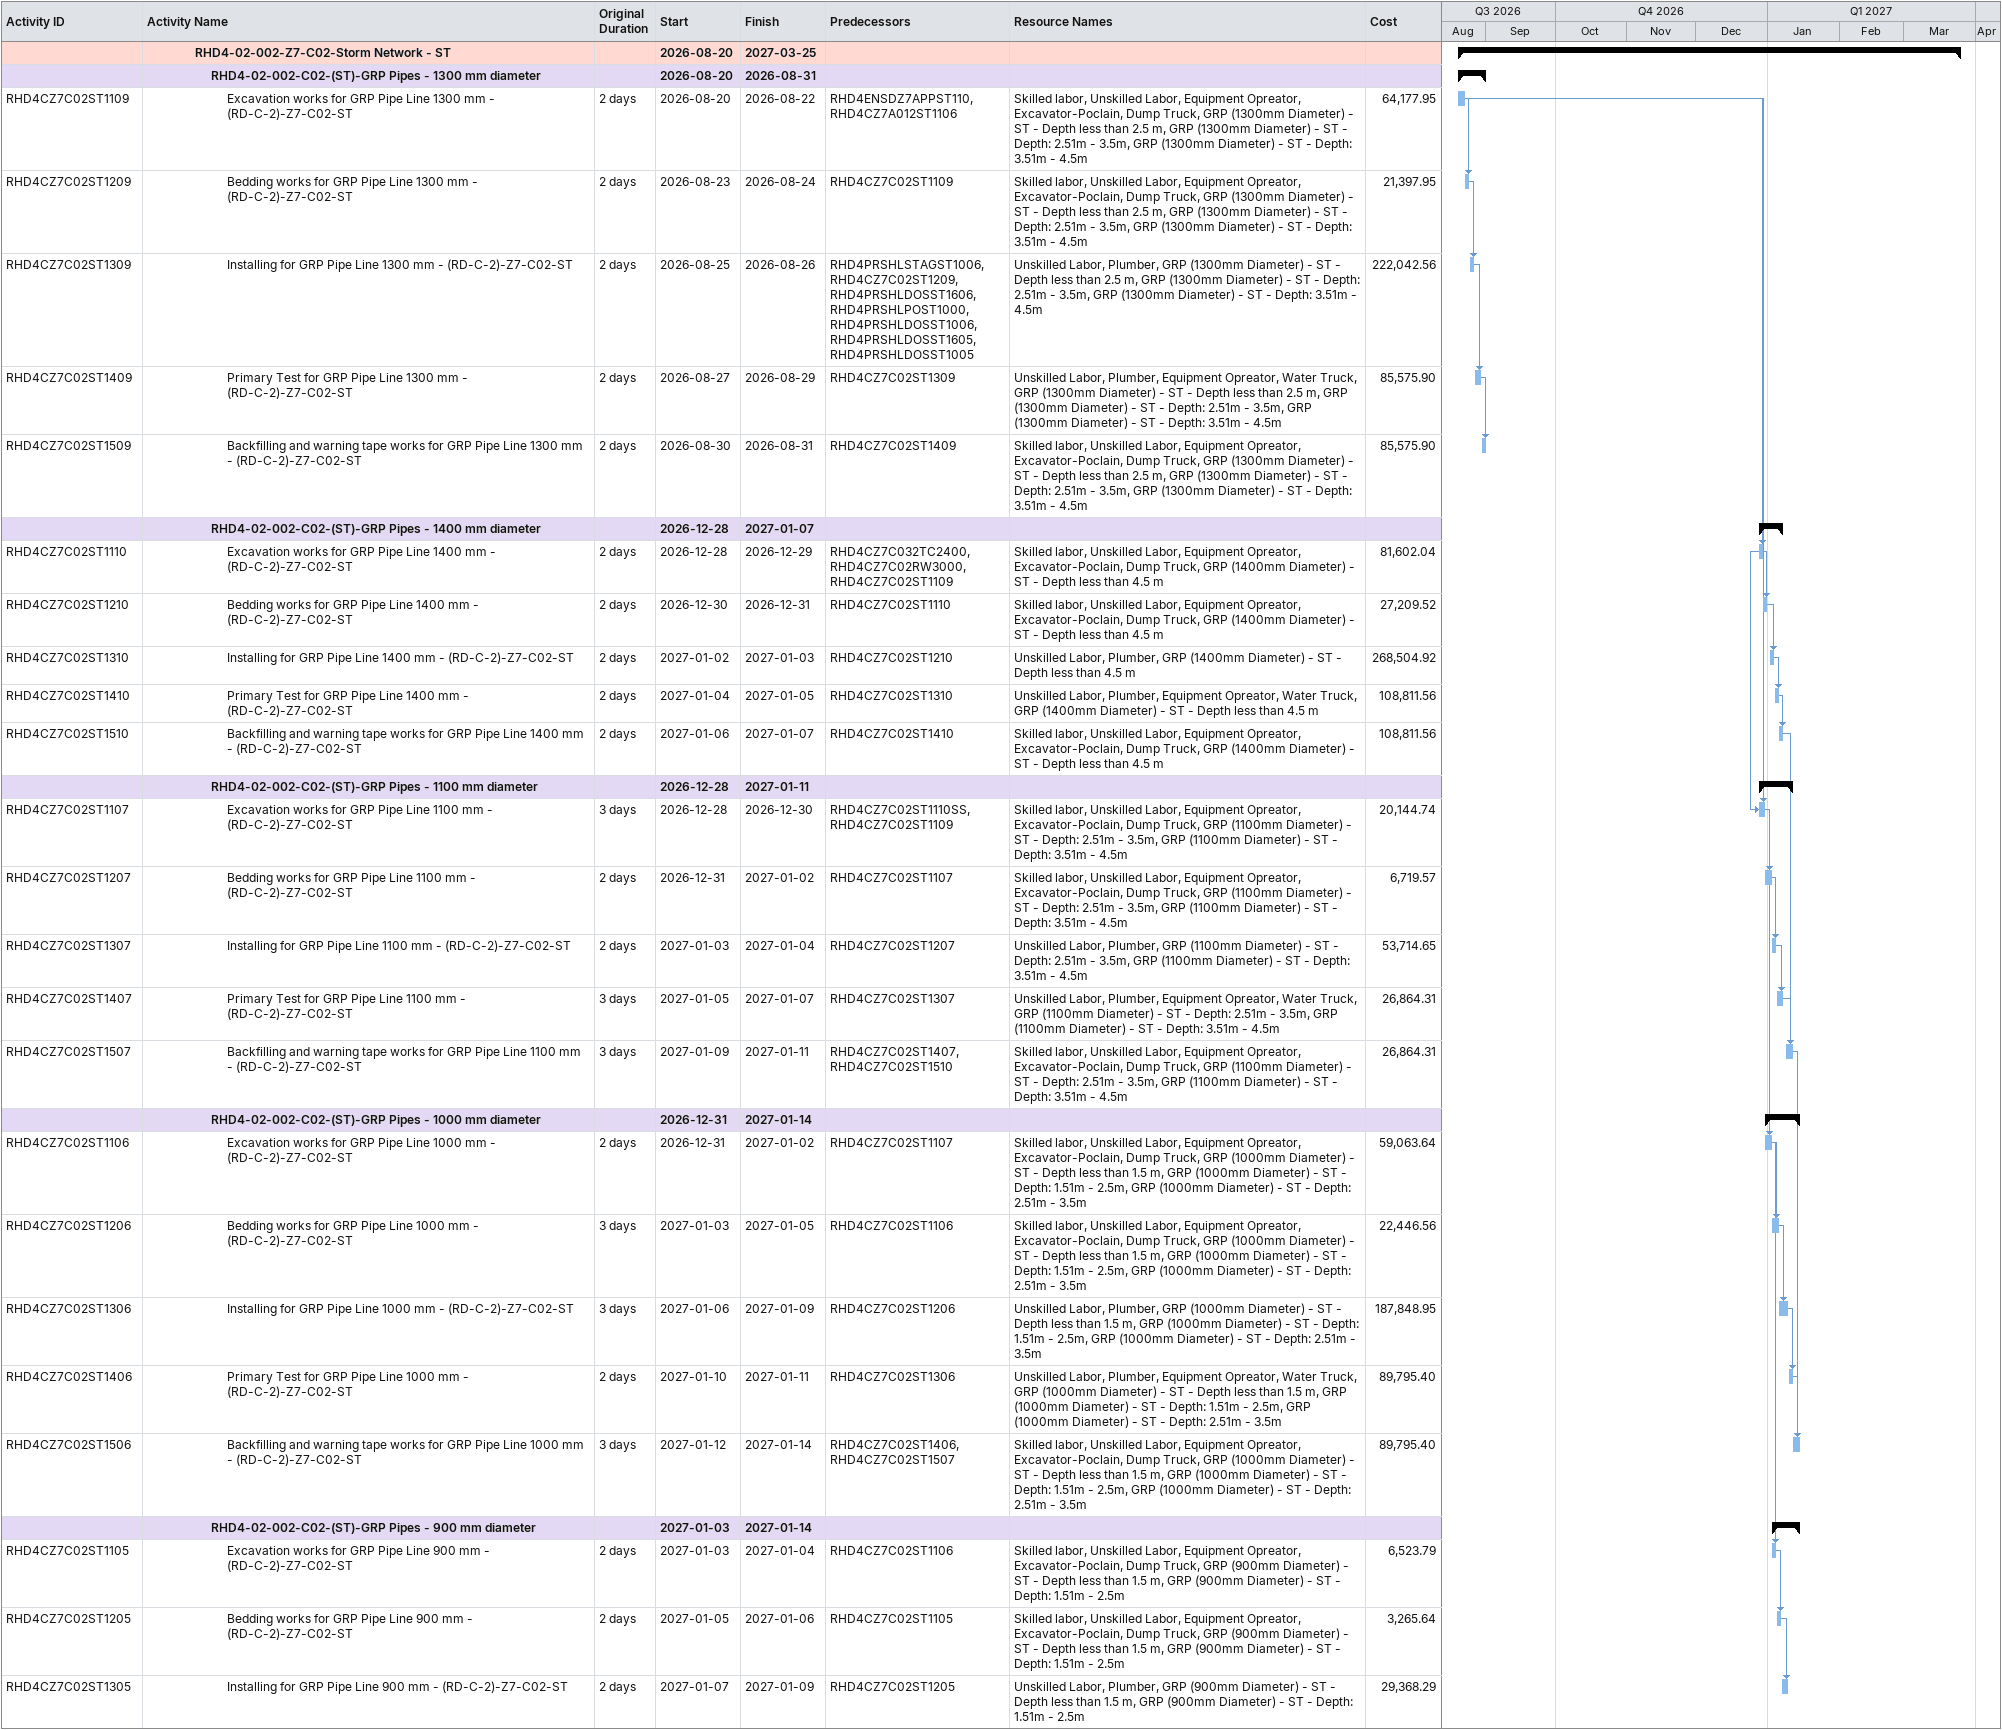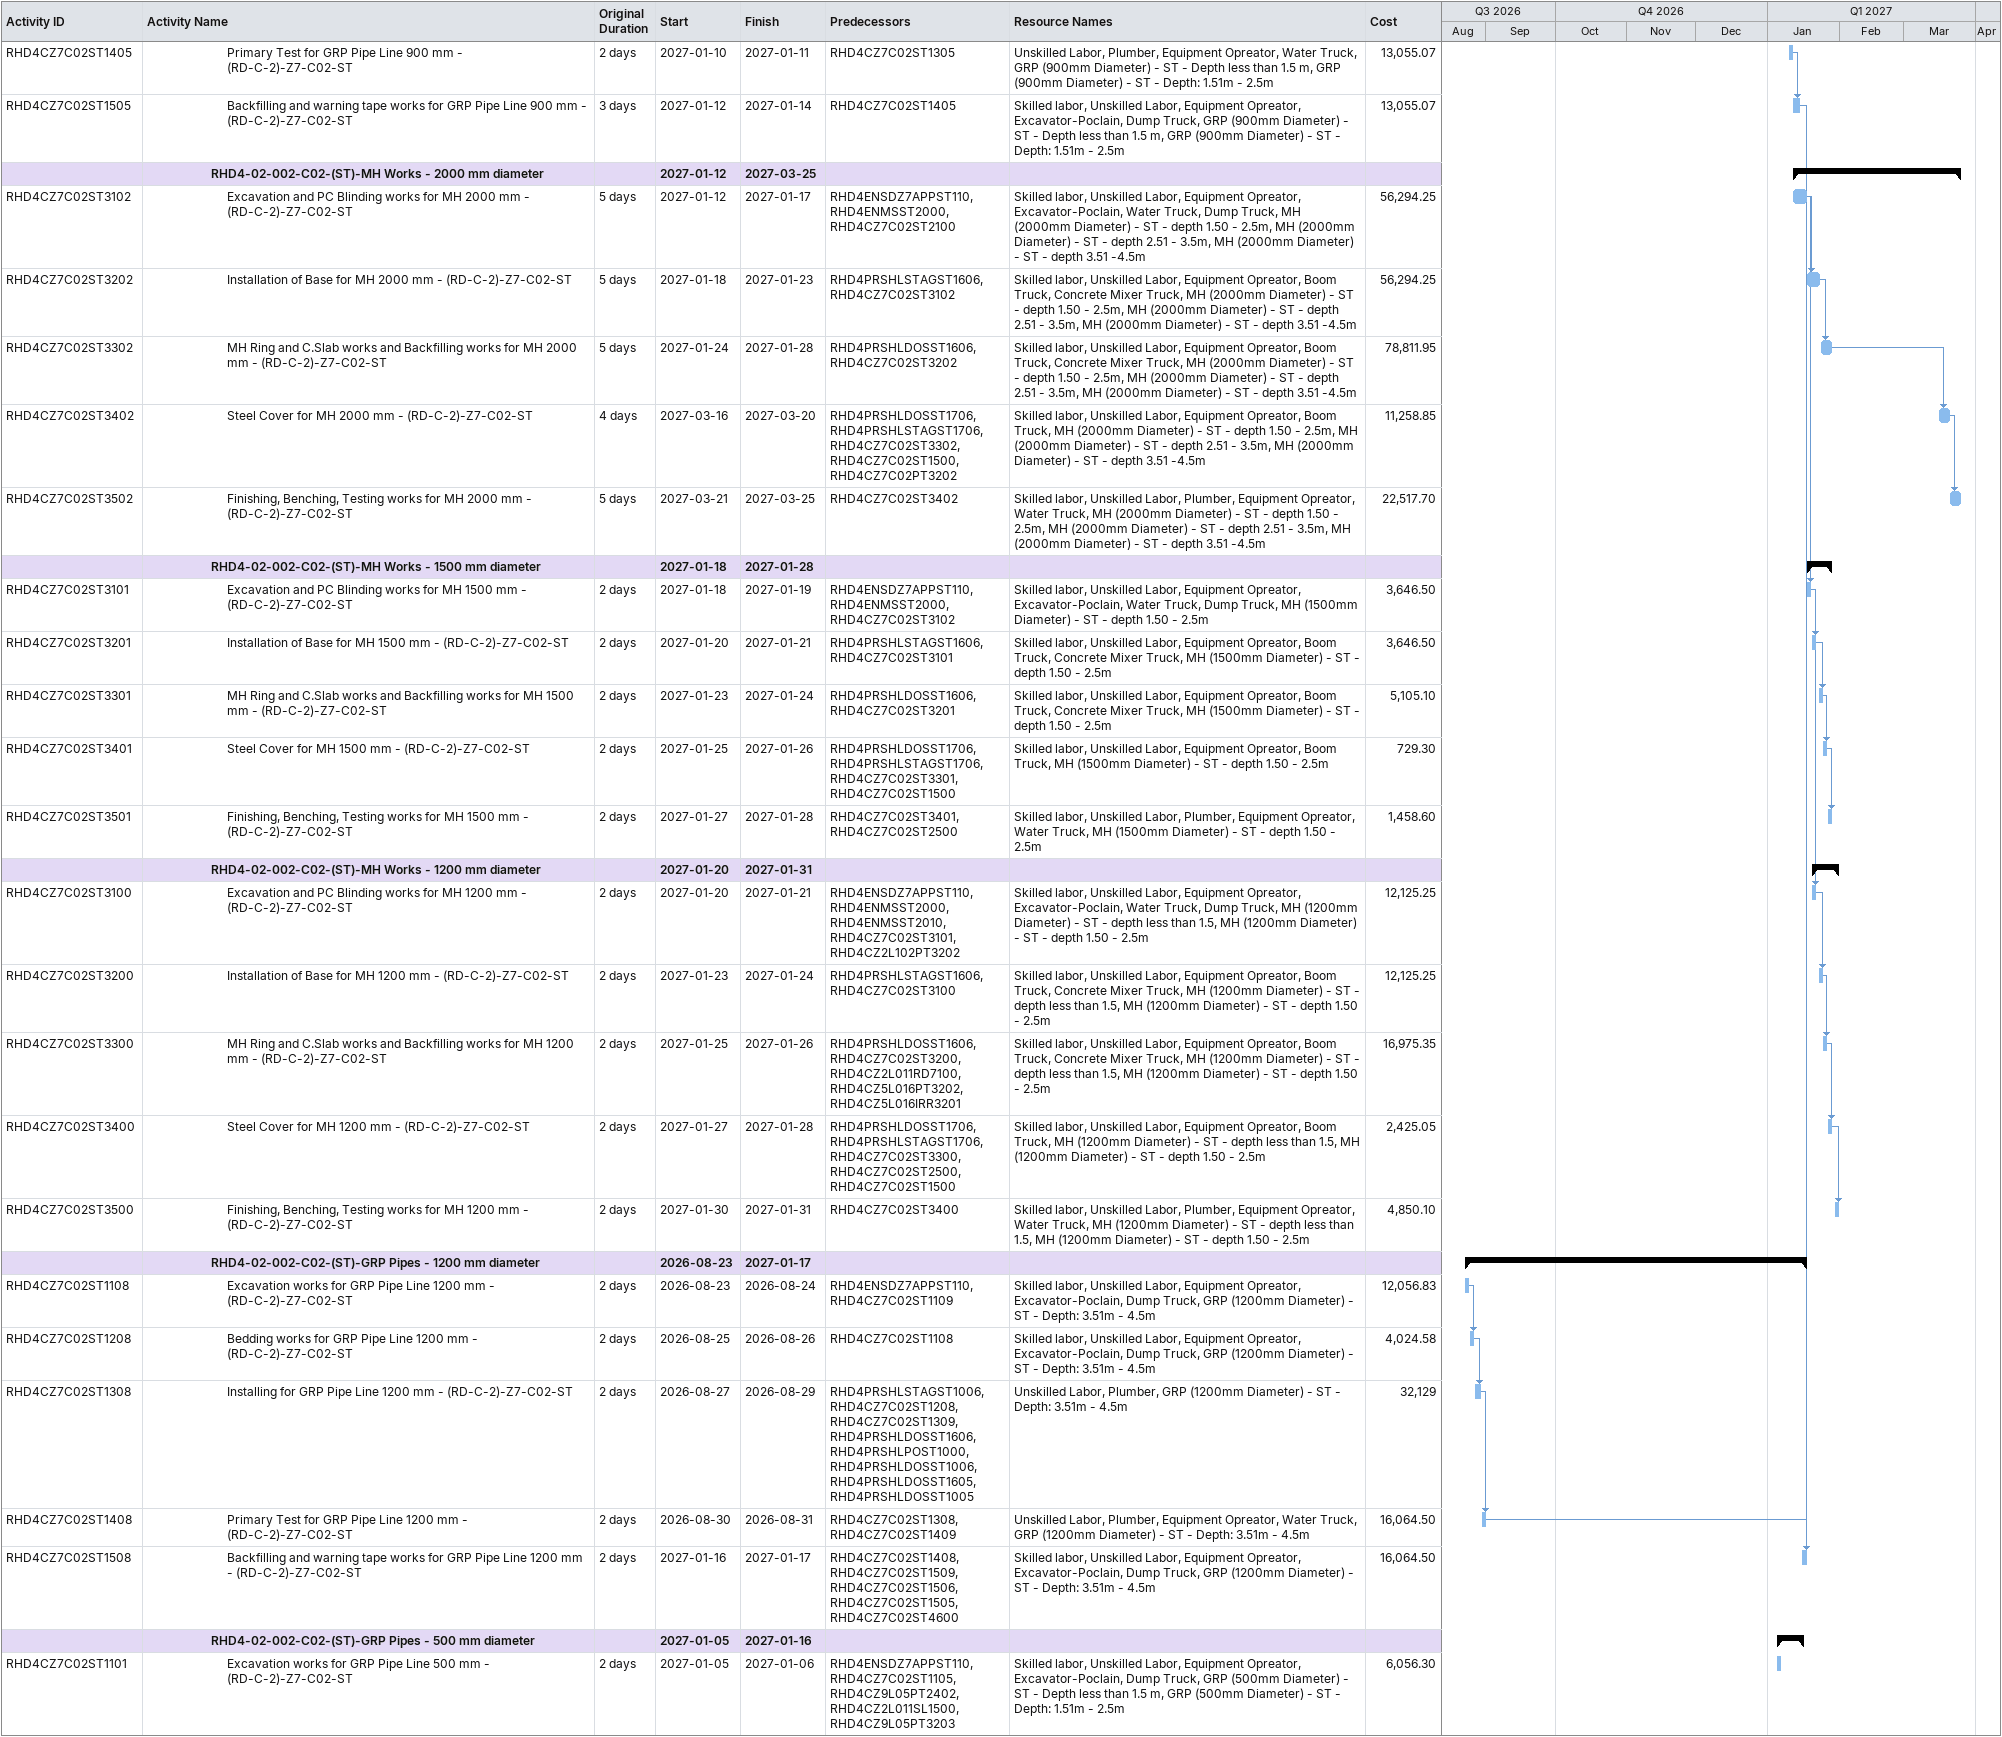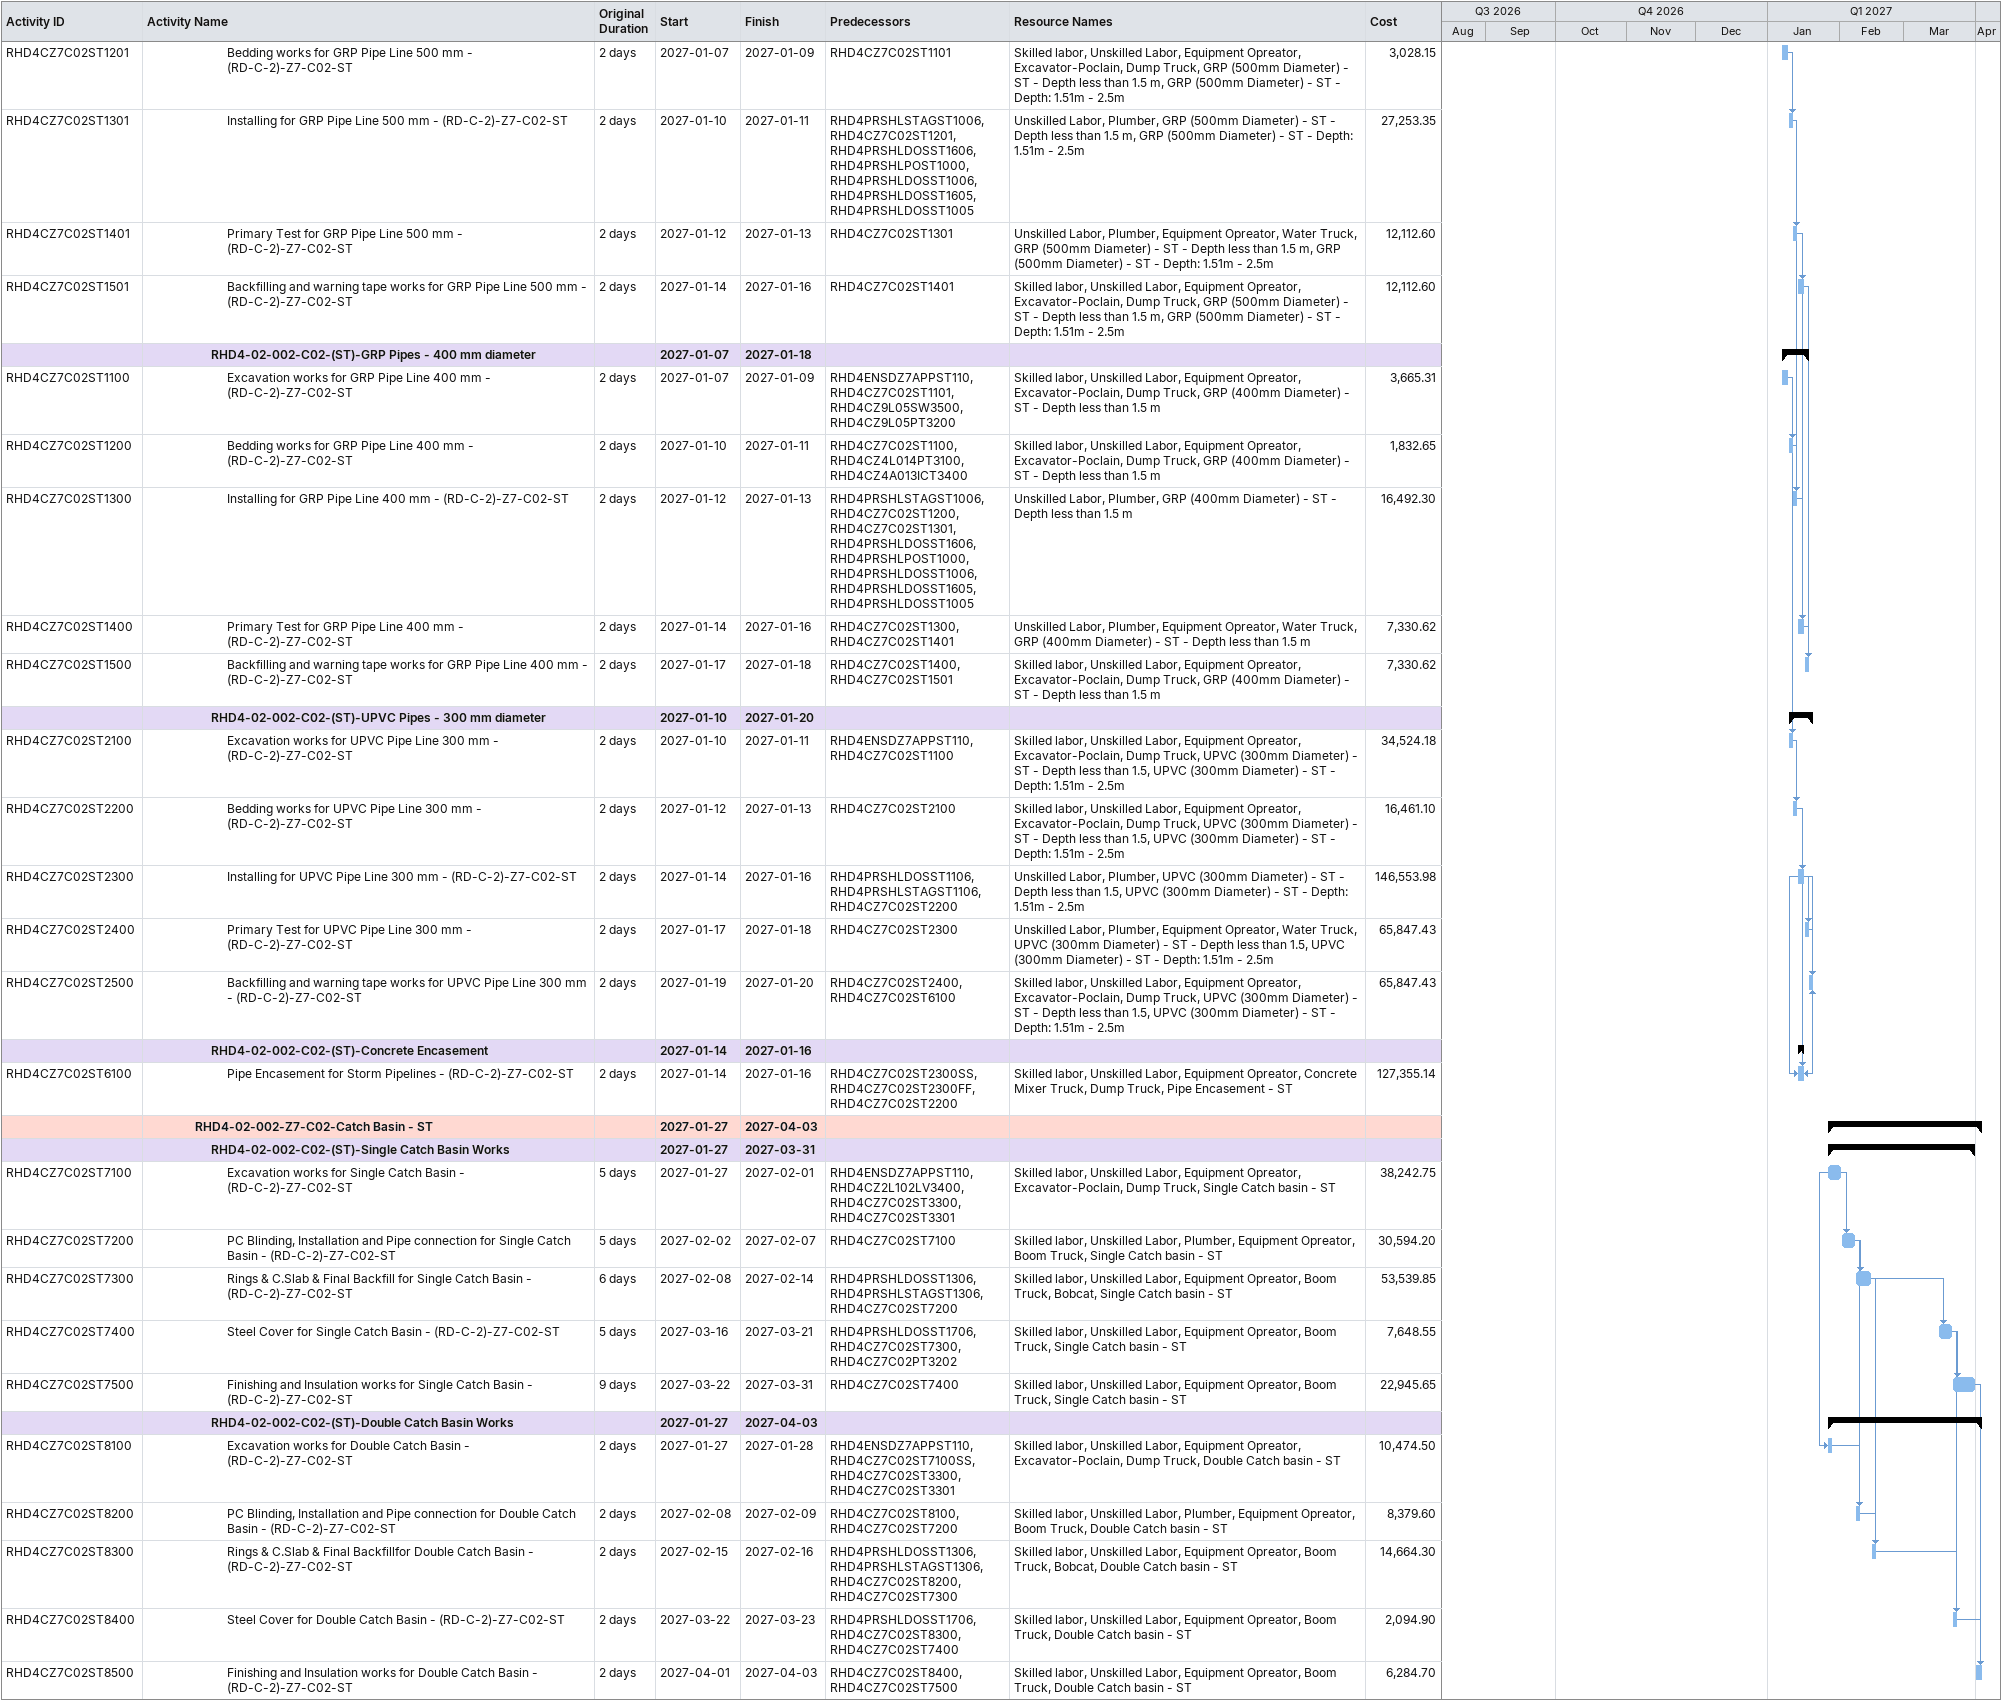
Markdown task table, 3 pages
| ID | Level | Task | Original duration | Start | Finish | Predecessors | Resources | Cost |
|---|---|---|---|---|---|---|---|---|
|  | 4 | **RHD4-02-002-Z7-C02-Storm Network - ST** |  | 2026-08-20 | 2027-03-25 |  |  |  |
|  | 5 | **RHD4-02-002-C02-(ST)-GRP Pipes - 1300 mm diameter** |  | 2026-08-20 | 2026-08-31 |  |  |  |
| RHD4CZ7C02ST1109 | 6 | Excavation works for GRP Pipe Line 1300 mm - (RD-C-2)-Z7-C02-ST | 2d | 2026-08-20 | 2026-08-22 | RHD4ENSDZ7APPST110, RHD4CZ7A012ST1106 | Skilled labor, Unskilled Labor, Equipment Opreator, Excavator-Poclain, Dump Truck, GRP (1300mm Diameter) - ST - Depth less than 2.5 m, GRP (1300mm Diameter) - ST - Depth: 2.51m - 3.5m, GRP (1300mm Diameter) - ST - Depth: 3.51m - 4.5m | 64177.95 |
| RHD4CZ7C02ST1209 | 6 | Bedding works for GRP Pipe Line 1300 mm - (RD-C-2)-Z7-C02-ST | 2d | 2026-08-23 | 2026-08-24 | RHD4CZ7C02ST1109 | Skilled labor, Unskilled Labor, Equipment Opreator, Excavator-Poclain, Dump Truck, GRP (1300mm Diameter) - ST - Depth less than 2.5 m, GRP (1300mm Diameter) - ST - Depth: 2.51m - 3.5m, GRP (1300mm Diameter) - ST - Depth: 3.51m - 4.5m | 21397.95 |
| RHD4CZ7C02ST1309 | 6 | Installing for GRP Pipe Line 1300 mm - (RD-C-2)-Z7-C02-ST | 2d | 2026-08-25 | 2026-08-26 | RHD4PRSHLSTAGST1006, RHD4CZ7C02ST1209, RHD4PRSHLDOSST1606, RHD4PRSHLPOST1000, RHD4PRSHLDOSST1006, RHD4PRSHLDOSST1605, RHD4PRSHLDOSST1005 | Unskilled Labor, Plumber, GRP (1300mm Diameter) - ST - Depth less than 2.5 m, GRP (1300mm Diameter) - ST - Depth: 2.51m - 3.5m, GRP (1300mm Diameter) - ST - Depth: 3.51m - 4.5m | 222042.56 |
| RHD4CZ7C02ST1409 | 6 | Primary Test for GRP Pipe Line 1300 mm - (RD-C-2)-Z7-C02-ST | 2d | 2026-08-27 | 2026-08-29 | RHD4CZ7C02ST1309 | Unskilled Labor, Plumber, Equipment Opreator, Water Truck, GRP (1300mm Diameter) - ST - Depth less than 2.5 m, GRP (1300mm Diameter) - ST - Depth: 2.51m - 3.5m, GRP (1300mm Diameter) - ST - Depth: 3.51m - 4.5m | 85575.90 |
| RHD4CZ7C02ST1509 | 6 | Backfilling and warning tape works for GRP Pipe Line 1300 mm - (RD-C-2)-Z7-C02-ST | 2d | 2026-08-30 | 2026-08-31 | RHD4CZ7C02ST1409 | Skilled labor, Unskilled Labor, Equipment Opreator, Excavator-Poclain, Dump Truck, GRP (1300mm Diameter) - ST - Depth less than 2.5 m, GRP (1300mm Diameter) - ST - Depth: 2.51m - 3.5m, GRP (1300mm Diameter) - ST - Depth: 3.51m - 4.5m | 85575.90 |
|  | 5 | **RHD4-02-002-C02-(ST)-GRP Pipes - 1400 mm diameter** |  | 2026-12-28 | 2027-01-07 |  |  |  |
| RHD4CZ7C02ST1110 | 6 | Excavation works for GRP Pipe Line 1400 mm - (RD-C-2)-Z7-C02-ST | 2d | 2026-12-28 | 2026-12-29 | RHD4CZ7C032TC2400, RHD4CZ7C02RW3000, RHD4CZ7C02ST1109 | Skilled labor, Unskilled Labor, Equipment Opreator, Excavator-Poclain, Dump Truck, GRP (1400mm Diameter) - ST - Depth less than 4.5 m | 81602.04 |
| RHD4CZ7C02ST1210 | 6 | Bedding works for GRP Pipe Line 1400 mm - (RD-C-2)-Z7-C02-ST | 2d | 2026-12-30 | 2026-12-31 | RHD4CZ7C02ST1110 | Skilled labor, Unskilled Labor, Equipment Opreator, Excavator-Poclain, Dump Truck, GRP (1400mm Diameter) - ST - Depth less than 4.5 m | 27209.52 |
| RHD4CZ7C02ST1310 | 6 | Installing for GRP Pipe Line 1400 mm - (RD-C-2)-Z7-C02-ST | 2d | 2027-01-02 | 2027-01-03 | RHD4CZ7C02ST1210 | Unskilled Labor, Plumber, GRP (1400mm Diameter) - ST - Depth less than 4.5 m | 268504.92 |
| RHD4CZ7C02ST1410 | 6 | Primary Test for GRP Pipe Line 1400 mm - (RD-C-2)-Z7-C02-ST | 2d | 2027-01-04 | 2027-01-05 | RHD4CZ7C02ST1310 | Unskilled Labor, Plumber, Equipment Opreator, Water Truck, GRP (1400mm Diameter) - ST - Depth less than 4.5 m | 108811.56 |
| RHD4CZ7C02ST1510 | 6 | Backfilling and warning tape works for GRP Pipe Line 1400 mm - (RD-C-2)-Z7-C02-ST | 2d | 2027-01-06 | 2027-01-07 | RHD4CZ7C02ST1410 | Skilled labor, Unskilled Labor, Equipment Opreator, Excavator-Poclain, Dump Truck, GRP (1400mm Diameter) - ST - Depth less than 4.5 m | 108811.56 |
|  | 5 | **RHD4-02-002-C02-(ST)-GRP Pipes - 1100 mm diameter** |  | 2026-12-28 | 2027-01-11 |  |  |  |
| RHD4CZ7C02ST1107 | 6 | Excavation works for GRP Pipe Line 1100 mm - (RD-C-2)-Z7-C02-ST | 3d | 2026-12-28 | 2026-12-30 | RHD4CZ7C02ST1110SS, RHD4CZ7C02ST1109 | Skilled labor, Unskilled Labor, Equipment Opreator, Excavator-Poclain, Dump Truck, GRP (1100mm Diameter) - ST - Depth: 2.51m - 3.5m, GRP (1100mm Diameter) - ST - Depth: 3.51m - 4.5m | 20144.74 |
| RHD4CZ7C02ST1207 | 6 | Bedding works for GRP Pipe Line 1100 mm - (RD-C-2)-Z7-C02-ST | 2d | 2026-12-31 | 2027-01-02 | RHD4CZ7C02ST1107 | Skilled labor, Unskilled Labor, Equipment Opreator, Excavator-Poclain, Dump Truck, GRP (1100mm Diameter) - ST - Depth: 2.51m - 3.5m, GRP (1100mm Diameter) - ST - Depth: 3.51m - 4.5m | 6719.57 |
| RHD4CZ7C02ST1307 | 6 | Installing for GRP Pipe Line 1100 mm - (RD-C-2)-Z7-C02-ST | 2d | 2027-01-03 | 2027-01-04 | RHD4CZ7C02ST1207 | Unskilled Labor, Plumber, GRP (1100mm Diameter) - ST - Depth: 2.51m - 3.5m, GRP (1100mm Diameter) - ST - Depth: 3.51m - 4.5m | 53714.65 |
| RHD4CZ7C02ST1407 | 6 | Primary Test for GRP Pipe Line 1100 mm - (RD-C-2)-Z7-C02-ST | 3d | 2027-01-05 | 2027-01-07 | RHD4CZ7C02ST1307 | Unskilled Labor, Plumber, Equipment Opreator, Water Truck, GRP (1100mm Diameter) - ST - Depth: 2.51m - 3.5m, GRP (1100mm Diameter) - ST - Depth: 3.51m - 4.5m | 26864.31 |
| RHD4CZ7C02ST1507 | 6 | Backfilling and warning tape works for GRP Pipe Line 1100 mm - (RD-C-2)-Z7-C02-ST | 3d | 2027-01-09 | 2027-01-11 | RHD4CZ7C02ST1407, RHD4CZ7C02ST1510 | Skilled labor, Unskilled Labor, Equipment Opreator, Excavator-Poclain, Dump Truck, GRP (1100mm Diameter) - ST - Depth: 2.51m - 3.5m, GRP (1100mm Diameter) - ST - Depth: 3.51m - 4.5m | 26864.31 |
|  | 5 | **RHD4-02-002-C02-(ST)-GRP Pipes - 1000 mm diameter** |  | 2026-12-31 | 2027-01-14 |  |  |  |
| RHD4CZ7C02ST1106 | 6 | Excavation works for GRP Pipe Line 1000 mm - (RD-C-2)-Z7-C02-ST | 2d | 2026-12-31 | 2027-01-02 | RHD4CZ7C02ST1107 | Skilled labor, Unskilled Labor, Equipment Opreator, Excavator-Poclain, Dump Truck, GRP (1000mm Diameter) - ST - Depth less than 1.5 m, GRP (1000mm Diameter) - ST - Depth: 1.51m - 2.5m, GRP (1000mm Diameter) - ST - Depth: 2.51m - 3.5m | 59063.64 |
| RHD4CZ7C02ST1206 | 6 | Bedding works for GRP Pipe Line 1000 mm - (RD-C-2)-Z7-C02-ST | 3d | 2027-01-03 | 2027-01-05 | RHD4CZ7C02ST1106 | Skilled labor, Unskilled Labor, Equipment Opreator, Excavator-Poclain, Dump Truck, GRP (1000mm Diameter) - ST - Depth less than 1.5 m, GRP (1000mm Diameter) - ST - Depth: 1.51m - 2.5m, GRP (1000mm Diameter) - ST - Depth: 2.51m - 3.5m | 22446.56 |
| RHD4CZ7C02ST1306 | 6 | Installing for GRP Pipe Line 1000 mm - (RD-C-2)-Z7-C02-ST | 3d | 2027-01-06 | 2027-01-09 | RHD4CZ7C02ST1206 | Unskilled Labor, Plumber, GRP (1000mm Diameter) - ST - Depth less than 1.5 m, GRP (1000mm Diameter) - ST - Depth: 1.51m - 2.5m, GRP (1000mm Diameter) - ST - Depth: 2.51m - 3.5m | 187848.95 |
| RHD4CZ7C02ST1406 | 6 | Primary Test for GRP Pipe Line 1000 mm - (RD-C-2)-Z7-C02-ST | 2d | 2027-01-10 | 2027-01-11 | RHD4CZ7C02ST1306 | Unskilled Labor, Plumber, Equipment Opreator, Water Truck, GRP (1000mm Diameter) - ST - Depth less than 1.5 m, GRP (1000mm Diameter) - ST - Depth: 1.51m - 2.5m, GRP (1000mm Diameter) - ST - Depth: 2.51m - 3.5m | 89795.40 |
| RHD4CZ7C02ST1506 | 6 | Backfilling and warning tape works for GRP Pipe Line 1000 mm - (RD-C-2)-Z7-C02-ST | 3d | 2027-01-12 | 2027-01-14 | RHD4CZ7C02ST1406, RHD4CZ7C02ST1507 | Skilled labor, Unskilled Labor, Equipment Opreator, Excavator-Poclain, Dump Truck, GRP (1000mm Diameter) - ST - Depth less than 1.5 m, GRP (1000mm Diameter) - ST - Depth: 1.51m - 2.5m, GRP (1000mm Diameter) - ST - Depth: 2.51m - 3.5m | 89795.40 |
|  | 5 | **RHD4-02-002-C02-(ST)-GRP Pipes - 900 mm diameter** |  | 2027-01-03 | 2027-01-14 |  |  |  |
| RHD4CZ7C02ST1105 | 6 | Excavation works for GRP Pipe Line 900 mm - (RD-C-2)-Z7-C02-ST | 2d | 2027-01-03 | 2027-01-04 | RHD4CZ7C02ST1106 | Skilled labor, Unskilled Labor, Equipment Opreator, Excavator-Poclain, Dump Truck, GRP (900mm Diameter) - ST - Depth less than 1.5 m, GRP (900mm Diameter) - ST - Depth: 1.51m - 2.5m | 6523.79 |
| RHD4CZ7C02ST1205 | 6 | Bedding works for GRP Pipe Line 900 mm - (RD-C-2)-Z7-C02-ST | 2d | 2027-01-05 | 2027-01-06 | RHD4CZ7C02ST1105 | Skilled labor, Unskilled Labor, Equipment Opreator, Excavator-Poclain, Dump Truck, GRP (900mm Diameter) - ST - Depth less than 1.5 m, GRP (900mm Diameter) - ST - Depth: 1.51m - 2.5m | 3265.64 |
| RHD4CZ7C02ST1305 | 6 | Installing for GRP Pipe Line 900 mm - (RD-C-2)-Z7-C02-ST | 2d | 2027-01-07 | 2027-01-09 | RHD4CZ7C02ST1205 | Unskilled Labor, Plumber, GRP (900mm Diameter) - ST - Depth less than 1.5 m, GRP (900mm Diameter) - ST - Depth: 1.51m - 2.5m | 29368.29 |
| RHD4CZ7C02ST1405 | 6 | Primary Test for GRP Pipe Line 900 mm - (RD-C-2)-Z7-C02-ST | 2d | 2027-01-10 | 2027-01-11 | RHD4CZ7C02ST1305 | Unskilled Labor, Plumber, Equipment Opreator, Water Truck, GRP (900mm Diameter) - ST - Depth less than 1.5 m, GRP (900mm Diameter) - ST - Depth: 1.51m - 2.5m | 13055.07 |
| RHD4CZ7C02ST1505 | 6 | Backfilling and warning tape works for GRP Pipe Line 900 mm - (RD-C-2)-Z7-C02-ST | 3d | 2027-01-12 | 2027-01-14 | RHD4CZ7C02ST1405 | Skilled labor, Unskilled Labor, Equipment Opreator, Excavator-Poclain, Dump Truck, GRP (900mm Diameter) - ST - Depth less than 1.5 m, GRP (900mm Diameter) - ST - Depth: 1.51m - 2.5m | 13055.07 |
|  | 5 | **RHD4-02-002-C02-(ST)-MH Works - 2000 mm diameter** |  | 2027-01-12 | 2027-03-25 |  |  |  |
| RHD4CZ7C02ST3102 | 6 | Excavation and PC Blinding works for MH 2000 mm - (RD-C-2)-Z7-C02-ST | 5d | 2027-01-12 | 2027-01-17 | RHD4ENSDZ7APPST110, RHD4ENMSST2000, RHD4CZ7C02ST2100 | Skilled labor, Unskilled Labor, Equipment Opreator, Excavator-Poclain, Water Truck, Dump Truck, MH (2000mm Diameter) - ST - depth 1.50 - 2.5m, MH (2000mm Diameter) - ST - depth 2.51 - 3.5m, MH (2000mm Diameter) - ST - depth 3.51 -4.5m | 56294.25 |
| RHD4CZ7C02ST3202 | 6 | Installation of Base for MH 2000 mm - (RD-C-2)-Z7-C02-ST | 5d | 2027-01-18 | 2027-01-23 | RHD4PRSHLSTAGST1606, RHD4CZ7C02ST3102 | Skilled labor, Unskilled Labor, Equipment Opreator, Boom Truck, Concrete Mixer Truck, MH (2000mm Diameter) - ST - depth 1.50 - 2.5m, MH (2000mm Diameter) - ST - depth 2.51 - 3.5m, MH (2000mm Diameter) - ST - depth 3.51 -4.5m | 56294.25 |
| RHD4CZ7C02ST3302 | 6 | MH Ring and C.Slab works and Backfilling works for MH 2000 mm - (RD-C-2)-Z7-C02-ST | 5d | 2027-01-24 | 2027-01-28 | RHD4PRSHLDOSST1606, RHD4CZ7C02ST3202 | Skilled labor, Unskilled Labor, Equipment Opreator, Boom Truck, Concrete Mixer Truck, MH (2000mm Diameter) - ST - depth 1.50 - 2.5m, MH (2000mm Diameter) - ST - depth 2.51 - 3.5m, MH (2000mm Diameter) - ST - depth 3.51 -4.5m | 78811.95 |
| RHD4CZ7C02ST3402 | 6 | Steel Cover for MH 2000 mm - (RD-C-2)-Z7-C02-ST | 4d | 2027-03-16 | 2027-03-20 | RHD4PRSHLDOSST1706, RHD4PRSHLSTAGST1706, RHD4CZ7C02ST3302, RHD4CZ7C02ST1500, RHD4CZ7C02PT3202 | Skilled labor, Unskilled Labor, Equipment Opreator, Boom Truck, MH (2000mm Diameter) - ST - depth 1.50 - 2.5m, MH (2000mm Diameter) - ST - depth 2.51 - 3.5m, MH (2000mm Diameter) - ST - depth 3.51 -4.5m | 11258.85 |
| RHD4CZ7C02ST3502 | 6 | Finishing, Benching, Testing works for MH 2000 mm - (RD-C-2)-Z7-C02-ST | 5d | 2027-03-21 | 2027-03-25 | RHD4CZ7C02ST3402 | Skilled labor, Unskilled Labor, Plumber, Equipment Opreator, Water Truck, MH (2000mm Diameter) - ST - depth 1.50 - 2.5m, MH (2000mm Diameter) - ST - depth 2.51 - 3.5m, MH (2000mm Diameter) - ST - depth 3.51 -4.5m | 22517.70 |
|  | 5 | **RHD4-02-002-C02-(ST)-MH Works - 1500 mm diameter** |  | 2027-01-18 | 2027-01-28 |  |  |  |
| RHD4CZ7C02ST3101 | 6 | Excavation and PC Blinding works for MH 1500 mm - (RD-C-2)-Z7-C02-ST | 2d | 2027-01-18 | 2027-01-19 | RHD4ENSDZ7APPST110, RHD4ENMSST2000, RHD4CZ7C02ST3102 | Skilled labor, Unskilled Labor, Equipment Opreator, Excavator-Poclain, Water Truck, Dump Truck, MH (1500mm Diameter) - ST - depth 1.50 - 2.5m | 3646.50 |
| RHD4CZ7C02ST3201 | 6 | Installation of Base for MH 1500 mm - (RD-C-2)-Z7-C02-ST | 2d | 2027-01-20 | 2027-01-21 | RHD4PRSHLSTAGST1606, RHD4CZ7C02ST3101 | Skilled labor, Unskilled Labor, Equipment Opreator, Boom Truck, Concrete Mixer Truck, MH (1500mm Diameter) - ST - depth 1.50 - 2.5m | 3646.50 |
| RHD4CZ7C02ST3301 | 6 | MH Ring and C.Slab works and Backfilling works for MH 1500 mm - (RD-C-2)-Z7-C02-ST | 2d | 2027-01-23 | 2027-01-24 | RHD4PRSHLDOSST1606, RHD4CZ7C02ST3201 | Skilled labor, Unskilled Labor, Equipment Opreator, Boom Truck, Concrete Mixer Truck, MH (1500mm Diameter) - ST - depth 1.50 - 2.5m | 5105.10 |
| RHD4CZ7C02ST3401 | 6 | Steel Cover for MH 1500 mm - (RD-C-2)-Z7-C02-ST | 2d | 2027-01-25 | 2027-01-26 | RHD4PRSHLDOSST1706, RHD4PRSHLSTAGST1706, RHD4CZ7C02ST3301, RHD4CZ7C02ST1500 | Skilled labor, Unskilled Labor, Equipment Opreator, Boom Truck, MH (1500mm Diameter) - ST - depth 1.50 - 2.5m | 729.30 |
| RHD4CZ7C02ST3501 | 6 | Finishing, Benching, Testing works for MH 1500 mm - (RD-C-2)-Z7-C02-ST | 2d | 2027-01-27 | 2027-01-28 | RHD4CZ7C02ST3401, RHD4CZ7C02ST2500 | Skilled labor, Unskilled Labor, Plumber, Equipment Opreator, Water Truck, MH (1500mm Diameter) - ST - depth 1.50 - 2.5m | 1458.60 |
|  | 5 | **RHD4-02-002-C02-(ST)-MH Works - 1200 mm diameter** |  | 2027-01-20 | 2027-01-31 |  |  |  |
| RHD4CZ7C02ST3100 | 6 | Excavation and PC Blinding works for MH 1200 mm - (RD-C-2)-Z7-C02-ST | 2d | 2027-01-20 | 2027-01-21 | RHD4ENSDZ7APPST110, RHD4ENMSST2000, RHD4ENMSST2010, RHD4CZ7C02ST3101, RHD4CZ2L102PT3202 | Skilled labor, Unskilled Labor, Equipment Opreator, Excavator-Poclain, Water Truck, Dump Truck, MH (1200mm Diameter) - ST - depth less than 1.5, MH (1200mm Diameter) - ST - depth 1.50 - 2.5m | 12125.25 |
| RHD4CZ7C02ST3200 | 6 | Installation of Base for MH 1200 mm - (RD-C-2)-Z7-C02-ST | 2d | 2027-01-23 | 2027-01-24 | RHD4PRSHLSTAGST1606, RHD4CZ7C02ST3100 | Skilled labor, Unskilled Labor, Equipment Opreator, Boom Truck, Concrete Mixer Truck, MH (1200mm Diameter) - ST - depth less than 1.5, MH (1200mm Diameter) - ST - depth 1.50 - 2.5m | 12125.25 |
| RHD4CZ7C02ST3300 | 6 | MH Ring and C.Slab works and Backfilling works for MH 1200 mm - (RD-C-2)-Z7-C02-ST | 2d | 2027-01-25 | 2027-01-26 | RHD4PRSHLDOSST1606, RHD4CZ7C02ST3200, RHD4CZ2L011RD7100, RHD4CZ5L016PT3202, RHD4CZ5L016IRR3201 | Skilled labor, Unskilled Labor, Equipment Opreator, Boom Truck, Concrete Mixer Truck, MH (1200mm Diameter) - ST - depth less than 1.5, MH (1200mm Diameter) - ST - depth 1.50 - 2.5m | 16975.35 |
| RHD4CZ7C02ST3400 | 6 | Steel Cover for MH 1200 mm - (RD-C-2)-Z7-C02-ST | 2d | 2027-01-27 | 2027-01-28 | RHD4PRSHLDOSST1706, RHD4PRSHLSTAGST1706, RHD4CZ7C02ST3300, RHD4CZ7C02ST2500, RHD4CZ7C02ST1500 | Skilled labor, Unskilled Labor, Equipment Opreator, Boom Truck, MH (1200mm Diameter) - ST - depth less than 1.5, MH (1200mm Diameter) - ST - depth 1.50 - 2.5m | 2425.05 |
| RHD4CZ7C02ST3500 | 6 | Finishing, Benching, Testing works for MH 1200 mm - (RD-C-2)-Z7-C02-ST | 2d | 2027-01-30 | 2027-01-31 | RHD4CZ7C02ST3400 | Skilled labor, Unskilled Labor, Plumber, Equipment Opreator, Water Truck, MH (1200mm Diameter) - ST - depth less than 1.5, MH (1200mm Diameter) - ST - depth 1.50 - 2.5m | 4850.10 |
|  | 5 | **RHD4-02-002-C02-(ST)-GRP Pipes - 1200 mm diameter** |  | 2026-08-23 | 2027-01-17 |  |  |  |
| RHD4CZ7C02ST1108 | 6 | Excavation works for GRP Pipe Line 1200 mm - (RD-C-2)-Z7-C02-ST | 2d | 2026-08-23 | 2026-08-24 | RHD4ENSDZ7APPST110, RHD4CZ7C02ST1109 | Skilled labor, Unskilled Labor, Equipment Opreator, Excavator-Poclain, Dump Truck, GRP (1200mm Diameter) - ST - Depth: 3.51m - 4.5m | 12056.83 |
| RHD4CZ7C02ST1208 | 6 | Bedding works for GRP Pipe Line 1200 mm - (RD-C-2)-Z7-C02-ST | 2d | 2026-08-25 | 2026-08-26 | RHD4CZ7C02ST1108 | Skilled labor, Unskilled Labor, Equipment Opreator, Excavator-Poclain, Dump Truck, GRP (1200mm Diameter) - ST - Depth: 3.51m - 4.5m | 4024.58 |
| RHD4CZ7C02ST1308 | 6 | Installing for GRP Pipe Line 1200 mm - (RD-C-2)-Z7-C02-ST | 2d | 2026-08-27 | 2026-08-29 | RHD4PRSHLSTAGST1006, RHD4CZ7C02ST1208, RHD4CZ7C02ST1309, RHD4PRSHLDOSST1606, RHD4PRSHLPOST1000, RHD4PRSHLDOSST1006, RHD4PRSHLDOSST1605, RHD4PRSHLDOSST1005 | Unskilled Labor, Plumber, GRP (1200mm Diameter) - ST - Depth: 3.51m - 4.5m | 32129 |
| RHD4CZ7C02ST1408 | 6 | Primary Test for GRP Pipe Line 1200 mm - (RD-C-2)-Z7-C02-ST | 2d | 2026-08-30 | 2026-08-31 | RHD4CZ7C02ST1308, RHD4CZ7C02ST1409 | Unskilled Labor, Plumber, Equipment Opreator, Water Truck, GRP (1200mm Diameter) - ST - Depth: 3.51m - 4.5m | 16064.50 |
| RHD4CZ7C02ST1508 | 6 | Backfilling and warning tape works for GRP Pipe Line 1200 mm - (RD-C-2)-Z7-C02-ST | 2d | 2027-01-16 | 2027-01-17 | RHD4CZ7C02ST1408, RHD4CZ7C02ST1509, RHD4CZ7C02ST1506, RHD4CZ7C02ST1505, RHD4CZ7C02ST4600 | Skilled labor, Unskilled Labor, Equipment Opreator, Excavator-Poclain, Dump Truck, GRP (1200mm Diameter) - ST - Depth: 3.51m - 4.5m | 16064.50 |
|  | 5 | **RHD4-02-002-C02-(ST)-GRP Pipes - 500 mm diameter** |  | 2027-01-05 | 2027-01-16 |  |  |  |
| RHD4CZ7C02ST1101 | 6 | Excavation works for GRP Pipe Line 500 mm - (RD-C-2)-Z7-C02-ST | 2d | 2027-01-05 | 2027-01-06 | RHD4ENSDZ7APPST110, RHD4CZ7C02ST1105, RHD4CZ9L05PT2402, RHD4CZ2L011SL1500, RHD4CZ9L05PT3203 | Skilled labor, Unskilled Labor, Equipment Opreator, Excavator-Poclain, Dump Truck, GRP (500mm Diameter) - ST - Depth less than 1.5 m, GRP (500mm Diameter) - ST - Depth: 1.51m - 2.5m | 6056.30 |
| RHD4CZ7C02ST1201 | 6 | Bedding works for GRP Pipe Line 500 mm - (RD-C-2)-Z7-C02-ST | 2d | 2027-01-07 | 2027-01-09 | RHD4CZ7C02ST1101 | Skilled labor, Unskilled Labor, Equipment Opreator, Excavator-Poclain, Dump Truck, GRP (500mm Diameter) - ST - Depth less than 1.5 m, GRP (500mm Diameter) - ST - Depth: 1.51m - 2.5m | 3028.15 |
| RHD4CZ7C02ST1301 | 6 | Installing for GRP Pipe Line 500 mm - (RD-C-2)-Z7-C02-ST | 2d | 2027-01-10 | 2027-01-11 | RHD4PRSHLSTAGST1006, RHD4CZ7C02ST1201, RHD4PRSHLDOSST1606, RHD4PRSHLPOST1000, RHD4PRSHLDOSST1006, RHD4PRSHLDOSST1605, RHD4PRSHLDOSST1005 | Unskilled Labor, Plumber, GRP (500mm Diameter) - ST - Depth less than 1.5 m, GRP (500mm Diameter) - ST - Depth: 1.51m - 2.5m | 27253.35 |
| RHD4CZ7C02ST1401 | 6 | Primary Test for GRP Pipe Line 500 mm - (RD-C-2)-Z7-C02-ST | 2d | 2027-01-12 | 2027-01-13 | RHD4CZ7C02ST1301 | Unskilled Labor, Plumber, Equipment Opreator, Water Truck, GRP (500mm Diameter) - ST - Depth less than 1.5 m, GRP (500mm Diameter) - ST - Depth: 1.51m - 2.5m | 12112.60 |
| RHD4CZ7C02ST1501 | 6 | Backfilling and warning tape works for GRP Pipe Line 500 mm - (RD-C-2)-Z7-C02-ST | 2d | 2027-01-14 | 2027-01-16 | RHD4CZ7C02ST1401 | Skilled labor, Unskilled Labor, Equipment Opreator, Excavator-Poclain, Dump Truck, GRP (500mm Diameter) - ST - Depth less than 1.5 m, GRP (500mm Diameter) - ST - Depth: 1.51m - 2.5m | 12112.60 |
|  | 5 | **RHD4-02-002-C02-(ST)-GRP Pipes - 400 mm diameter** |  | 2027-01-07 | 2027-01-18 |  |  |  |
| RHD4CZ7C02ST1100 | 6 | Excavation works for GRP Pipe Line 400 mm - (RD-C-2)-Z7-C02-ST | 2d | 2027-01-07 | 2027-01-09 | RHD4ENSDZ7APPST110, RHD4CZ7C02ST1101, RHD4CZ9L05SW3500, RHD4CZ9L05PT3200 | Skilled labor, Unskilled Labor, Equipment Opreator, Excavator-Poclain, Dump Truck, GRP (400mm Diameter) - ST - Depth less than 1.5 m | 3665.31 |
| RHD4CZ7C02ST1200 | 6 | Bedding works for GRP Pipe Line 400 mm - (RD-C-2)-Z7-C02-ST | 2d | 2027-01-10 | 2027-01-11 | RHD4CZ7C02ST1100, RHD4CZ4L014PT3100, RHD4CZ4A013ICT3400 | Skilled labor, Unskilled Labor, Equipment Opreator, Excavator-Poclain, Dump Truck, GRP (400mm Diameter) - ST - Depth less than 1.5 m | 1832.65 |
| RHD4CZ7C02ST1300 | 6 | Installing for GRP Pipe Line 400 mm - (RD-C-2)-Z7-C02-ST | 2d | 2027-01-12 | 2027-01-13 | RHD4PRSHLSTAGST1006, RHD4CZ7C02ST1200, RHD4CZ7C02ST1301, RHD4PRSHLDOSST1606, RHD4PRSHLPOST1000, RHD4PRSHLDOSST1006, RHD4PRSHLDOSST1605, RHD4PRSHLDOSST1005 | Unskilled Labor, Plumber, GRP (400mm Diameter) - ST - Depth less than 1.5 m | 16492.30 |
| RHD4CZ7C02ST1400 | 6 | Primary Test for GRP Pipe Line 400 mm - (RD-C-2)-Z7-C02-ST | 2d | 2027-01-14 | 2027-01-16 | RHD4CZ7C02ST1300, RHD4CZ7C02ST1401 | Unskilled Labor, Plumber, Equipment Opreator, Water Truck, GRP (400mm Diameter) - ST - Depth less than 1.5 m | 7330.62 |
| RHD4CZ7C02ST1500 | 6 | Backfilling and warning tape works for GRP Pipe Line 400 mm - (RD-C-2)-Z7-C02-ST | 2d | 2027-01-17 | 2027-01-18 | RHD4CZ7C02ST1400, RHD4CZ7C02ST1501 | Skilled labor, Unskilled Labor, Equipment Opreator, Excavator-Poclain, Dump Truck, GRP (400mm Diameter) - ST - Depth less than 1.5 m | 7330.62 |
|  | 5 | **RHD4-02-002-C02-(ST)-UPVC Pipes - 300 mm diameter** |  | 2027-01-10 | 2027-01-20 |  |  |  |
| RHD4CZ7C02ST2100 | 6 | Excavation works for UPVC Pipe Line 300 mm - (RD-C-2)-Z7-C02-ST | 2d | 2027-01-10 | 2027-01-11 | RHD4ENSDZ7APPST110, RHD4CZ7C02ST1100 | Skilled labor, Unskilled Labor, Equipment Opreator, Excavator-Poclain, Dump Truck, UPVC (300mm Diameter) - ST - Depth less than 1.5, UPVC (300mm Diameter) - ST - Depth: 1.51m - 2.5m | 34524.18 |
| RHD4CZ7C02ST2200 | 6 | Bedding works for UPVC Pipe Line 300 mm - (RD-C-2)-Z7-C02-ST | 2d | 2027-01-12 | 2027-01-13 | RHD4CZ7C02ST2100 | Skilled labor, Unskilled Labor, Equipment Opreator, Excavator-Poclain, Dump Truck, UPVC (300mm Diameter) - ST - Depth less than 1.5, UPVC (300mm Diameter) - ST - Depth: 1.51m - 2.5m | 16461.10 |
| RHD4CZ7C02ST2300 | 6 | Installing for UPVC Pipe Line 300 mm - (RD-C-2)-Z7-C02-ST | 2d | 2027-01-14 | 2027-01-16 | RHD4PRSHLDOSST1106, RHD4PRSHLSTAGST1106, RHD4CZ7C02ST2200 | Unskilled Labor, Plumber, UPVC (300mm Diameter) - ST - Depth less than 1.5, UPVC (300mm Diameter) - ST - Depth: 1.51m - 2.5m | 146553.98 |
| RHD4CZ7C02ST2400 | 6 | Primary Test for UPVC Pipe Line 300 mm - (RD-C-2)-Z7-C02-ST | 2d | 2027-01-17 | 2027-01-18 | RHD4CZ7C02ST2300 | Unskilled Labor, Plumber, Equipment Opreator, Water Truck, UPVC (300mm Diameter) - ST - Depth less than 1.5, UPVC (300mm Diameter) - ST - Depth: 1.51m - 2.5m | 65847.43 |
| RHD4CZ7C02ST2500 | 6 | Backfilling and warning tape works for UPVC Pipe Line 300 mm - (RD-C-2)-Z7-C02-ST | 2d | 2027-01-19 | 2027-01-20 | RHD4CZ7C02ST2400, RHD4CZ7C02ST6100 | Skilled labor, Unskilled Labor, Equipment Opreator, Excavator-Poclain, Dump Truck, UPVC (300mm Diameter) - ST - Depth less than 1.5, UPVC (300mm Diameter) - ST - Depth: 1.51m - 2.5m | 65847.43 |
|  | 5 | **RHD4-02-002-C02-(ST)-Concrete Encasement** |  | 2027-01-14 | 2027-01-16 |  |  |  |
| RHD4CZ7C02ST6100 | 6 | Pipe Encasement for Storm Pipelines - (RD-C-2)-Z7-C02-ST | 2d | 2027-01-14 | 2027-01-16 | RHD4CZ7C02ST2300SS, RHD4CZ7C02ST2300FF, RHD4CZ7C02ST2200 | Skilled labor, Unskilled Labor, Equipment Opreator, Concrete Mixer Truck, Dump Truck, Pipe Encasement - ST | 127355.14 |
|  | 4 | **RHD4-02-002-Z7-C02-Catch Basin - ST** |  | 2027-01-27 | 2027-04-03 |  |  |  |
|  | 5 | **RHD4-02-002-C02-(ST)-Single Catch Basin Works** |  | 2027-01-27 | 2027-03-31 |  |  |  |
| RHD4CZ7C02ST7100 | 6 | Excavation works for Single Catch Basin - (RD-C-2)-Z7-C02-ST | 5d | 2027-01-27 | 2027-02-01 | RHD4ENSDZ7APPST110, RHD4CZ2L102LV3400, RHD4CZ7C02ST3300, RHD4CZ7C02ST3301 | Skilled labor, Unskilled Labor, Equipment Opreator, Excavator-Poclain, Dump Truck, Single Catch basin - ST | 38242.75 |
| RHD4CZ7C02ST7200 | 6 | PC Blinding, Installation and Pipe connection for Single Catch Basin - (RD-C-2)-Z7-C02-ST | 5d | 2027-02-02 | 2027-02-07 | RHD4CZ7C02ST7100 | Skilled labor, Unskilled Labor, Plumber, Equipment Opreator, Boom Truck, Single Catch basin - ST | 30594.20 |
| RHD4CZ7C02ST7300 | 6 | Rings & C.Slab & Final Backfill for Single Catch Basin - (RD-C-2)-Z7-C02-ST | 6d | 2027-02-08 | 2027-02-14 | RHD4PRSHLDOSST1306, RHD4PRSHLSTAGST1306, RHD4CZ7C02ST7200 | Skilled labor, Unskilled Labor, Equipment Opreator, Boom Truck, Bobcat, Single Catch basin - ST | 53539.85 |
| RHD4CZ7C02ST7400 | 6 | Steel Cover for Single Catch Basin - (RD-C-2)-Z7-C02-ST | 5d | 2027-03-16 | 2027-03-21 | RHD4PRSHLDOSST1706, RHD4CZ7C02ST7300, RHD4CZ7C02PT3202 | Skilled labor, Unskilled Labor, Equipment Opreator, Boom Truck, Single Catch basin - ST | 7648.55 |
| RHD4CZ7C02ST7500 | 6 | Finishing and Insulation works for Single Catch Basin - (RD-C-2)-Z7-C02-ST | 9d | 2027-03-22 | 2027-03-31 | RHD4CZ7C02ST7400 | Skilled labor, Unskilled Labor, Equipment Opreator, Boom Truck, Single Catch basin - ST | 22945.65 |
|  | 5 | **RHD4-02-002-C02-(ST)-Double Catch Basin Works** |  | 2027-01-27 | 2027-04-03 |  |  |  |
| RHD4CZ7C02ST8100 | 6 | Excavation works for Double Catch Basin - (RD-C-2)-Z7-C02-ST | 2d | 2027-01-27 | 2027-01-28 | RHD4ENSDZ7APPST110, RHD4CZ7C02ST7100SS, RHD4CZ7C02ST3300, RHD4CZ7C02ST3301 | Skilled labor, Unskilled Labor, Equipment Opreator, Excavator-Poclain, Dump Truck, Double Catch basin - ST | 10474.50 |
| RHD4CZ7C02ST8200 | 6 | PC Blinding, Installation and Pipe connection for Double Catch Basin - (RD-C-2)-Z7-C02-ST | 2d | 2027-02-08 | 2027-02-09 | RHD4CZ7C02ST8100, RHD4CZ7C02ST7200 | Skilled labor, Unskilled Labor, Plumber, Equipment Opreator, Boom Truck, Double Catch basin - ST | 8379.60 |
| RHD4CZ7C02ST8300 | 6 | Rings & C.Slab & Final Backfillfor Double Catch Basin - (RD-C-2)-Z7-C02-ST | 2d | 2027-02-15 | 2027-02-16 | RHD4PRSHLDOSST1306, RHD4PRSHLSTAGST1306, RHD4CZ7C02ST8200, RHD4CZ7C02ST7300 | Skilled labor, Unskilled Labor, Equipment Opreator, Boom Truck, Bobcat, Double Catch basin - ST | 14664.30 |
| RHD4CZ7C02ST8400 | 6 | Steel Cover for Double Catch Basin - (RD-C-2)-Z7-C02-ST | 2d | 2027-03-22 | 2027-03-23 | RHD4PRSHLDOSST1706, RHD4CZ7C02ST8300, RHD4CZ7C02ST7400 | Skilled labor, Unskilled Labor, Equipment Opreator, Boom Truck, Double Catch basin - ST | 2094.90 |
| RHD4CZ7C02ST8500 | 6 | Finishing and Insulation works for Double Catch Basin - (RD-C-2)-Z7-C02-ST | 2d | 2027-04-01 | 2027-04-03 | RHD4CZ7C02ST8400, RHD4CZ7C02ST7500 | Skilled labor, Unskilled Labor, Equipment Opreator, Boom Truck, Double Catch basin - ST | 6284.70 |
